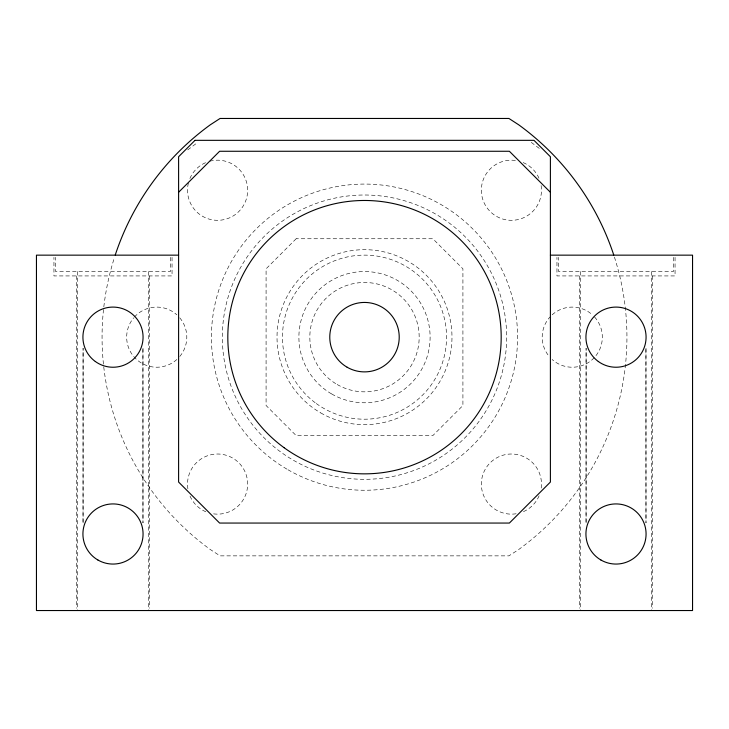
<?xml version="1.0" encoding="UTF-8"?>
<svg xmlns="http://www.w3.org/2000/svg" width="729" height="729" viewBox="0 0 729 729"><rect width="100%" height="100%" fill="white"/><g stroke="black" fill="none" stroke-linecap="round" stroke-linejoin="round"><path stroke-width="0.55" stroke-dasharray="3.65 2.73" d="M187.718 149.901L197.741 142.383M531.259 142.383L540.371 149.217M675.054 257.337L675.054 275.927L556.956 275.927L556.956 257.337M673.414 257.337L673.414 271.553L558.596 271.553L558.596 257.337M652.637 275.927L652.637 608.259M651.544 271.553L651.544 610.538M580.466 271.553L580.466 610.538M579.373 275.927L579.373 608.259M172.044 257.337L172.044 275.927L53.946 275.927L53.946 257.337M170.404 257.337L170.404 271.553L55.586 271.553L55.586 257.337M149.627 275.927L149.627 608.259M148.534 271.553L148.534 610.538M77.456 271.553L77.456 610.538M76.363 275.927L76.363 608.259M179.771 317.835A30.071 30.071 0 0 1 179.079 357.283M176.855 359.506A30.071 30.071 0 0 1 135.849 358.796A30.071 30.071 0 0 1 133.699 317.835M134.391 317.042A30.071 30.071 0 0 1 176.855 314.819M187.891 488.776A30.071 30.071 0 0 1 216.012 454.049A30.071 30.071 0 0 1 247.614 485.651A30.071 30.071 0 0 1 212.886 513.772M205.842 511.758A30.071 30.071 0 0 1 189.513 494.854M209.806 161.2A30.071 30.071 0 0 1 247.541 187.626A30.071 30.071 0 0 1 214.964 220.204A30.071 30.071 0 0 1 188.538 182.469M189.905 178.505A30.071 30.071 0 0 1 206.808 162.175M541.109 185.549A30.071 30.071 0 0 1 512.988 220.276A30.071 30.071 0 0 1 481.386 188.674A30.071 30.071 0 0 1 516.114 160.553M523.158 162.567A30.071 30.071 0 0 1 539.096 178.505M516.114 513.772A30.071 30.071 0 0 1 481.386 485.651A30.071 30.071 0 0 1 512.988 454.049A30.071 30.071 0 0 1 541.109 488.776M539.096 495.82A30.071 30.071 0 0 1 522.192 512.15M594.609 317.042A30.071 30.071 0 0 1 593.524 358.422A30.071 30.071 0 0 1 552.145 359.506M547.935 354.841A30.071 30.071 0 0 1 549.921 317.042M552.145 314.819A30.071 30.071 0 0 1 592.385 314.819M614.429 257.109A262.44 262.44 0 0 1 518.756 549.484L508.933 555.862L220.067 555.862L210.244 549.484A262.44 262.44 0 0 1 114.571 257.109M142.984 348.243L142.975 522.912L142.902 348.243M645.994 348.243L645.985 522.912L645.912 348.243M296.156 238.748L266.085 268.819L266.085 405.506L296.156 435.577L432.844 435.577L462.915 405.506L462.915 268.819L432.844 238.748L296.156 238.748M586.098 522.912L586.098 348.243L586.025 522.912M83.088 522.912L83.088 348.243L83.015 522.912M320.76 412.924A87.48 87.48 0 0 0 451.98 337.163A87.48 87.48 0 0 0 320.76 261.401A87.48 87.48 0 0 0 320.76 412.924M337.163 384.511A54.675 54.675 0 0 0 419.175 337.163A54.675 54.675 0 0 0 337.163 289.814A54.675 54.675 0 0 0 337.163 384.511M331.695 393.979A65.61 65.61 0 0 0 430.11 337.163A65.61 65.61 0 0 0 331.695 280.346A65.61 65.61 0 0 0 331.695 393.979M316.277 403.529A82.031 82.031 0 0 0 446.084 345.737A82.031 82.031 0 0 0 331.13 262.221A82.031 82.031 0 0 0 316.277 403.529M293.423 460.272A142.155 142.155 0 0 0 506.655 337.163A142.155 142.155 0 0 0 293.423 214.053A142.155 142.155 0 0 0 293.423 460.272M287.955 469.74A153.09 153.09 0 0 0 517.59 337.163A153.09 153.09 0 0 0 287.955 204.585A153.09 153.09 0 0 0 287.955 469.74"/><path stroke-width="1.09" d="M178.605 192.274L219.611 151.268L509.389 151.268L550.395 192.274M178.605 255.15L36.45 255.15L36.45 610.538L692.55 610.538L692.55 255.15L550.395 255.15M115.246 255.022A262.44 262.44 0 0 1 210.244 124.841L220.067 118.463L508.933 118.463L518.756 124.841A262.44 262.44 0 0 1 613.754 255.022M195.007 140.333L178.605 156.735L178.605 482.051L219.611 523.058L509.389 523.058L550.395 482.051L550.395 156.735L533.992 140.333L195.007 140.333M284.155 447.743A136.688 136.688 0 0 0 500.44 351.451A136.688 136.688 0 0 0 308.905 212.294A136.688 136.688 0 0 0 284.155 447.743M347.141 367.234A34.719 34.719 0 0 0 399.219 337.163A34.719 34.719 0 0 0 347.141 307.091A34.719 34.719 0 0 0 347.141 367.234M95.317 361.493A30.071 30.071 0 0 0 142.902 340.306A30.071 30.071 0 0 0 100.766 309.688A30.071 30.071 0 0 0 95.317 361.493M97.959 560.036A30.071 30.071 0 0 0 143.066 533.992A30.071 30.071 0 0 0 97.959 507.949A30.071 30.071 0 0 0 97.959 560.036M598.327 361.493A30.071 30.071 0 0 0 645.912 340.306A30.071 30.071 0 0 0 603.776 309.688A30.071 30.071 0 0 0 598.327 361.493M600.969 560.036A30.071 30.071 0 0 0 646.076 533.992A30.071 30.071 0 0 0 600.969 507.949A30.071 30.071 0 0 0 600.969 560.036"/></g></svg>
